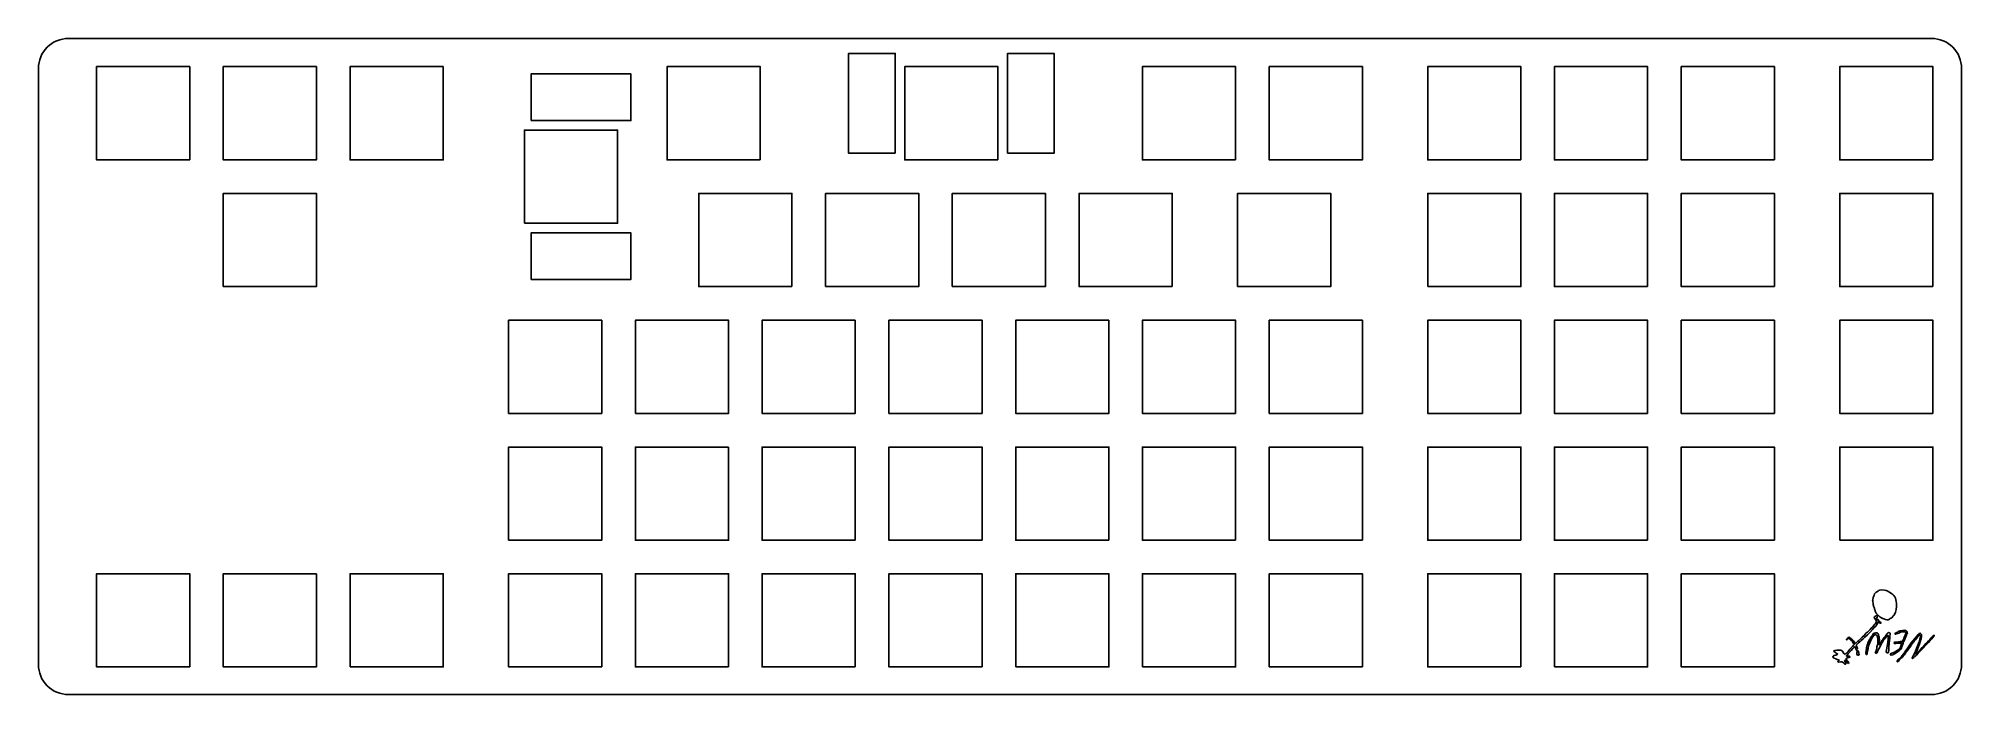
# Model space of a CAD drawing. Header units: millimetres. Extents: x -489 to -200, y 143 to 241.
import ezdxf

# ---------------------------------------------------------------- set-up
doc = ezdxf.new("R2010")
doc.units = ezdxf.units.MM
doc.layers.get('0').update_dxf_attribs({"linetype": 'CONTINUOUS'})

msp = doc.modelspace()

# ---------------------------------------------------------------- linework, layer by layer
for p, q in [((-213.06, 154.19), (-213.18, 153.99)), ((-213.18, 153.99), (-213.06, 153.88)), ((-213.01, 154.62), (-213.17, 154.83)), ((-213.15, 154.48), (-213.01, 154.62)), ((-215.85, 150.36), (-216.2, 150.03)), ((-211.24, 151.89), (-211.1, 151.83)), ((-211.1, 151.83), (-211.13, 151.23)), ((-209.53, 150.57), (-209.22, 150.64)), ((-209.22, 150.64), (-209.05, 151.01)), ((-216.2, 150.03), (-216.08, 149.75)), ((-210.06, 149.22), (-209.62, 149.47)), ((-209.62, 149.47), (-209.51, 149.87))]:
    msp.add_line(p, q)
msp.add_lwpolyline([(-200.36, 236.68, 0.414214), (-204.86, 241.18), (-484.84, 241.18, 0.414214), (-489.34, 236.68), (-489.34, 147.1, 0.414214), (-484.84, 142.6), (-204.86, 142.6, 0.414214), (-200.36, 147.1)], format="xyb", close=True)
for points in [[(-360.6, 223.94), (-367.6, 223.94), (-367.6, 238.94), (-360.6, 238.94)], [(-343.72, 223.94), (-343.72, 238.94), (-336.72, 238.94), (-336.72, 223.94)], [(-466.61, 222.94), (-480.61, 222.94), (-480.61, 236.94), (-466.61, 236.94)], [(-447.56, 236.94), (-447.56, 222.94), (-461.56, 222.94), (-461.56, 236.94)], [(-428.51, 236.94), (-428.51, 222.94), (-442.51, 222.94), (-442.51, 236.94)], [(-415.31, 228.85), (-415.31, 235.85), (-400.31, 235.85), (-400.31, 228.85)], [(-380.88, 222.94), (-394.88, 222.94), (-394.88, 236.94), (-380.88, 236.94)], [(-345.16, 222.94), (-359.16, 222.94), (-359.16, 236.94), (-345.16, 236.94)], [(-309.44, 222.94), (-323.44, 222.94), (-323.44, 236.94), (-309.44, 236.94)], [(-290.39, 236.94), (-290.39, 222.94), (-304.39, 222.94), (-304.39, 236.94)], [(-266.58, 222.94), (-280.58, 222.94), (-280.58, 236.94), (-266.58, 236.94)], [(-247.53, 222.94), (-261.53, 222.94), (-261.53, 236.94), (-247.53, 236.94)], [(-228.48, 222.94), (-242.48, 222.94), (-242.48, 236.94), (-228.48, 236.94)], [(-204.67, 222.94), (-218.67, 222.94), (-218.67, 236.94), (-204.67, 236.94)], [(-416.31, 213.41), (-416.31, 227.41), (-402.31, 227.41), (-402.31, 213.41)], [(-461.56, 203.89), (-461.56, 217.89), (-447.56, 217.89), (-447.56, 203.89)], [(-376.12, 203.89), (-390.12, 203.89), (-390.12, 217.89), (-376.12, 217.89)], [(-371.07, 203.89), (-371.07, 217.89), (-357.07, 217.89), (-357.07, 203.89)], [(-352.02, 203.89), (-352.02, 217.89), (-338.02, 217.89), (-338.02, 203.89)], [(-318.97, 203.89), (-332.97, 203.89), (-332.97, 217.89), (-318.97, 217.89)], [(-309.16, 203.89), (-309.16, 217.89), (-295.16, 217.89), (-295.16, 203.89)], [(-280.58, 203.89), (-280.58, 217.89), (-266.58, 217.89), (-266.58, 203.89)], [(-247.53, 203.89), (-261.53, 203.89), (-261.53, 217.89), (-247.53, 217.89)], [(-228.48, 203.89), (-242.48, 203.89), (-242.48, 217.89), (-228.48, 217.89)], [(-204.67, 203.89), (-218.67, 203.89), (-218.67, 217.89), (-204.67, 217.89)], [(-415.31, 204.97), (-415.31, 211.97), (-400.31, 211.97), (-400.31, 204.97)], [(-404.69, 184.84), (-418.69, 184.84), (-418.69, 198.84), (-404.69, 198.84)], [(-399.64, 184.84), (-399.64, 198.84), (-385.64, 198.84), (-385.64, 184.84)], [(-366.59, 198.84), (-366.59, 184.84), (-380.59, 184.84), (-380.59, 198.84)], [(-347.54, 198.84), (-347.54, 184.84), (-361.54, 184.84), (-361.54, 198.84)], [(-328.49, 198.84), (-328.49, 184.84), (-342.49, 184.84), (-342.49, 198.84)], [(-309.44, 184.84), (-323.44, 184.84), (-323.44, 198.84), (-309.44, 198.84)], [(-304.39, 184.84), (-304.39, 198.84), (-290.39, 198.84), (-290.39, 184.84)], [(-266.58, 184.84), (-280.58, 184.84), (-280.58, 198.84), (-266.58, 198.84)], [(-247.53, 184.84), (-261.53, 184.84), (-261.53, 198.84), (-247.53, 198.84)], [(-242.48, 184.84), (-242.48, 198.84), (-228.48, 198.84), (-228.48, 184.84)], [(-204.67, 184.84), (-218.67, 184.84), (-218.67, 198.84), (-204.67, 198.84)], [(-418.69, 165.79), (-418.69, 179.79), (-404.69, 179.79), (-404.69, 165.79)], [(-385.64, 179.79), (-385.64, 165.79), (-399.64, 165.79), (-399.64, 179.79)], [(-366.59, 165.79), (-380.59, 165.79), (-380.59, 179.79), (-366.59, 179.79)], [(-347.54, 165.79), (-361.54, 165.79), (-361.54, 179.79), (-347.54, 179.79)], [(-328.49, 165.79), (-342.49, 165.79), (-342.49, 179.79), (-328.49, 179.79)], [(-309.44, 165.79), (-323.44, 165.79), (-323.44, 179.79), (-309.44, 179.79)], [(-290.39, 165.79), (-304.39, 165.79), (-304.39, 179.79), (-290.39, 179.79)], [(-266.58, 165.79), (-280.58, 165.79), (-280.58, 179.79), (-266.58, 179.79)], [(-247.53, 165.79), (-261.53, 165.79), (-261.53, 179.79), (-247.53, 179.79)], [(-228.48, 165.79), (-242.48, 165.79), (-242.48, 179.79), (-228.48, 179.79)], [(-218.67, 165.79), (-218.67, 179.79), (-204.67, 179.79), (-204.67, 165.79)], [(-466.61, 146.74), (-480.61, 146.74), (-480.61, 160.74), (-466.61, 160.74)], [(-447.56, 160.74), (-447.56, 146.74), (-461.56, 146.74), (-461.56, 160.74)], [(-442.51, 146.74), (-442.51, 160.74), (-428.51, 160.74), (-428.51, 146.74)], [(-404.69, 146.74), (-418.69, 146.74), (-418.69, 160.74), (-404.69, 160.74)], [(-385.64, 146.74), (-399.64, 146.74), (-399.64, 160.74), (-385.64, 160.74)], [(-366.59, 146.74), (-380.59, 146.74), (-380.59, 160.74), (-366.59, 160.74)], [(-347.54, 146.74), (-361.54, 146.74), (-361.54, 160.74), (-347.54, 160.74)], [(-342.49, 146.74), (-342.49, 160.74), (-328.49, 160.74), (-328.49, 146.74)], [(-323.44, 146.74), (-323.44, 160.74), (-309.44, 160.74), (-309.44, 146.74)], [(-290.39, 146.74), (-304.39, 146.74), (-304.39, 160.74), (-290.39, 160.74)], [(-266.58, 146.74), (-280.58, 146.74), (-280.58, 160.74), (-266.58, 160.74)], [(-261.53, 146.74), (-261.53, 160.74), (-247.53, 160.74), (-247.53, 146.74)], [(-228.48, 146.74), (-242.48, 146.74), (-242.48, 160.74), (-228.48, 160.74)]]:
    msp.add_lwpolyline(points, close=True)
for points in [[(-213.72, 156.81), (-213.74, 156.83), (-213.74, 156.86), (-213.7, 156.86)], [(-213.67, 156.52), (-213.68, 156.65), (-213.7, 156.77), (-213.72, 156.81)], [(-213.7, 156.86), (-213.67, 156.86), (-213.66, 156.9), (-213.68, 156.94)], [(-213.68, 156.94), (-213.7, 156.98), (-213.69, 157.02), (-213.65, 157.02)], [(-213.62, 156.13), (-213.63, 156.22), (-213.66, 156.4), (-213.67, 156.52)], [(-213.65, 157.02), (-213.62, 157.02), (-213.61, 157.07), (-213.63, 157.12)], [(-213.63, 157.12), (-213.64, 157.18), (-213.59, 157.37), (-213.51, 157.55)], [(-213.57, 155.89), (-213.58, 155.93), (-213.6, 156.04), (-213.62, 156.13)], [(-213.51, 157.55), (-213.39, 157.82), (-213.33, 157.89), (-213.11, 158.01)], [(-213.11, 158.01), (-212.96, 158.09), (-212.84, 158.18), (-212.82, 158.22)], [(-212.82, 158.22), (-212.79, 158.33), (-211.91, 158.35), (-211.7, 158.24)], [(-211.7, 158.24), (-211.6, 158.19), (-211.49, 158.15), (-211.45, 158.15)], [(-211.45, 158.15), (-211.41, 158.15), (-211.38, 158.13), (-211.38, 158.1)], [(-211.38, 158.1), (-211.38, 158.07), (-211.24, 157.97), (-211.05, 157.88)], [(-211.05, 157.88), (-210.46, 157.56), (-210.22, 157.15), (-210.14, 156.28)], [(-210.14, 156.28), (-210.09, 155.69), (-210.21, 154.97), (-210.4, 154.71)], [(-213.49, 155.69), (-213.53, 155.76), (-213.56, 155.85), (-213.57, 155.89)], [(-212.94, 153.42), (-212.94, 153.28), (-213.11, 153.04), (-213.53, 152.6)], [(-213.45, 155.49), (-213.43, 155.52), (-213.45, 155.62), (-213.49, 155.69)], [(-213.29, 153.87), (-213.5, 154.15), (-213.53, 154.26), (-213.39, 154.31)], [(-213.47, 153.08), (-213.39, 153.19), (-213.28, 153.31), (-213.25, 153.36)], [(-213.42, 155.39), (-213.45, 155.4), (-213.47, 155.44), (-213.45, 155.49)], [(-213.35, 155.21), (-213.35, 155.3), (-213.39, 155.38), (-213.42, 155.39)], [(-213.39, 154.31), (-213.34, 154.33), (-213.23, 154.41), (-213.15, 154.48)], [(-213.17, 154.83), (-213.26, 154.94), (-213.34, 155.11), (-213.35, 155.21)], [(-213.25, 153.36), (-213.1, 153.54), (-213.11, 153.63), (-213.29, 153.87)], [(-212.94, 154.48), (-212.94, 154.43), (-213, 154.3), (-213.06, 154.19)], [(-213.06, 153.88), (-212.99, 153.81), (-212.94, 153.79), (-212.94, 153.83)], [(-212.79, 154.41), (-212.91, 154.53), (-212.94, 154.55), (-212.94, 154.48)], [(-212.94, 153.83), (-212.94, 153.87), (-212.92, 153.89), (-212.88, 153.87)], [(-212.73, 153.41), (-212.9, 153.54), (-212.94, 153.55), (-212.94, 153.42)], [(-212.88, 153.87), (-212.85, 153.85), (-212.84, 153.8), (-212.86, 153.76)], [(-212.86, 153.76), (-212.87, 153.71), (-212.81, 153.63), (-212.67, 153.55)], [(-212.49, 154.18), (-212.57, 154.21), (-212.71, 154.32), (-212.79, 154.41)], [(-212.53, 153.3), (-212.56, 153.3), (-212.65, 153.35), (-212.73, 153.41)], [(-212.67, 153.55), (-212.46, 153.41), (-212.39, 153.3), (-212.53, 153.3)], [(-212.05, 153.97), (-212.21, 154.04), (-212.39, 154.13), (-212.49, 154.18)], [(-211.21, 153.92), (-211.41, 153.75), (-211.62, 153.77), (-212.05, 153.97)], [(-210.99, 154.06), (-211.02, 154.06), (-211.12, 153.99), (-211.21, 153.92)], [(-210.68, 154.38), (-210.68, 154.3), (-210.91, 154.06), (-210.99, 154.06)], [(-210.63, 154.41), (-210.65, 154.42), (-210.68, 154.41), (-210.68, 154.38)], [(-210.54, 154.47), (-210.56, 154.42), (-210.59, 154.39), (-210.63, 154.41)], [(-210.4, 154.71), (-210.45, 154.63), (-210.51, 154.53), (-210.54, 154.47)], [(-217.66, 150.83), (-217.71, 150.91), (-217.4, 151.2), (-217.29, 151.2)], [(-217.5, 150.91), (-217.58, 150.8), (-217.63, 150.79), (-217.66, 150.83)], [(-217.06, 150.85), (-217.28, 151.08), (-217.33, 151.08), (-217.5, 150.91)], [(-217.29, 151.2), (-217.25, 151.2), (-217.11, 151.13), (-217, 151.04)], [(-216.81, 150.7), (-216.86, 150.64), (-216.87, 150.65), (-217.06, 150.85)], [(-217, 151.04), (-216.78, 150.89), (-216.72, 150.78), (-216.81, 150.7)], [(-216.72, 150.43), (-216.82, 150.59), (-216.82, 150.63), (-216.76, 150.67)], [(-216.76, 150.67), (-216.65, 150.74), (-216.62, 150.73), (-216.49, 150.5)], [(-216.55, 150.23), (-216.58, 150.23), (-216.65, 150.32), (-216.72, 150.43)], [(-216.49, 150.5), (-216.42, 150.38), (-216.35, 150.29), (-216.33, 150.29)], [(-216.33, 150.29), (-216.32, 150.29), (-216.23, 150.35), (-216.14, 150.43)], [(-216.14, 150.43), (-216.06, 150.5), (-215.85, 150.69), (-215.69, 150.84)], [(-214.91, 151.2), (-215.23, 150.92), (-215.66, 150.54), (-215.85, 150.36)], [(-215.69, 150.84), (-215.06, 151.41), (-214.78, 151.68), (-214.78, 151.74)], [(-213.91, 152.16), (-213.91, 152.1), (-214.29, 151.74), (-214.91, 151.2)], [(-214.78, 151.74), (-214.78, 151.77), (-214.69, 151.84), (-214.6, 151.9)], [(-214.6, 151.9), (-214.43, 152.01), (-213.79, 152.67), (-213.47, 153.08)], [(-213.55, 151.45), (-214.06, 150.85), (-214.46, 149.76), (-214.52, 148.8)], [(-214.45, 150.25), (-214.45, 150.3), (-214.42, 150.4), (-214.38, 150.49)], [(-214.38, 150.49), (-214.33, 150.57), (-214.25, 150.74), (-214.18, 150.88)], [(-214.18, 150.88), (-214.11, 151.01), (-213.97, 151.23), (-213.85, 151.37)], [(-213.53, 152.6), (-213.74, 152.38), (-213.91, 152.18), (-213.91, 152.16)], [(-213.85, 151.37), (-213.74, 151.51), (-213.64, 151.66), (-213.64, 151.71)], [(-213.64, 151.71), (-213.64, 151.81), (-213.53, 151.84), (-213.22, 151.86)], [(-213.11, 151.48), (-213.26, 151.66), (-213.39, 151.64), (-213.55, 151.45)], [(-213.22, 151.86), (-212.99, 151.87), (-212.9, 151.81), (-212.85, 151.61)], [(-212.95, 151.06), (-212.97, 151.26), (-213.01, 151.37), (-213.11, 151.48)], [(-213.01, 150.07), (-212.94, 150.25), (-212.92, 150.67), (-212.95, 151.06)], [(-212.19, 150.55), (-212.38, 150.28), (-213, 149.1), (-213, 149)], [(-212.85, 151.61), (-212.85, 151.57), (-212.8, 151.42), (-212.76, 151.27)], [(-212.76, 150.27), (-212.8, 150), (-212.73, 150.02), (-212.57, 150.32)], [(-212.76, 151.27), (-212.69, 150.99), (-212.69, 150.73), (-212.76, 150.27)], [(-212.57, 150.32), (-212.49, 150.47), (-212.42, 150.59), (-212.4, 150.61)], [(-212.4, 150.61), (-212.38, 150.63), (-212.3, 150.74), (-212.21, 150.88)], [(-212.21, 150.88), (-212.05, 151.11), (-211.98, 151.19), (-211.67, 151.54)], [(-212.08, 150.77), (-212.08, 150.73), (-212.14, 150.64), (-212.19, 150.55)], [(-211.93, 150.96), (-212.01, 150.89), (-212.08, 150.8), (-212.08, 150.77)], [(-211.62, 151.3), (-211.71, 151.19), (-211.84, 151.03), (-211.93, 150.96)], [(-211.67, 151.54), (-211.6, 151.62), (-211.54, 151.7), (-211.54, 151.73)], [(-211.42, 151.53), (-211.45, 151.53), (-211.54, 151.43), (-211.62, 151.3)], [(-211.55, 149.88), (-211.41, 150.58), (-211.34, 151.53), (-211.42, 151.53)], [(-211.54, 151.73), (-211.54, 151.74), (-211.51, 151.8), (-211.46, 151.85)], [(-211.46, 151.85), (-211.39, 151.94), (-211.35, 151.94), (-211.24, 151.89)], [(-211.22, 150.45), (-211.25, 150.35), (-211.28, 149.96), (-211.3, 149.6)], [(-211.13, 151.23), (-211.15, 150.91), (-211.19, 150.55), (-211.22, 150.45)], [(-210.5, 150.32), (-210.55, 150.43), (-210.51, 150.44), (-210.16, 150.48)], [(-210.01, 150.3), (-210.38, 150.26), (-210.48, 150.27), (-210.5, 150.32)], [(-210.38, 151.74), (-210.38, 151.78), (-210.3, 151.84), (-210.21, 151.87)], [(-210.01, 151.77), (-210.28, 151.66), (-210.38, 151.65), (-210.38, 151.74)], [(-210.21, 151.87), (-210.12, 151.9), (-210.03, 151.94), (-210.03, 151.96)], [(-210.16, 150.48), (-209.99, 150.49), (-209.71, 150.53), (-209.53, 150.57)], [(-210.03, 151.96), (-210.03, 151.99), (-210, 152.01), (-209.95, 152.01)], [(-209.8, 151.84), (-209.81, 151.84), (-209.9, 151.82), (-210.01, 151.77)], [(-209.43, 150.37), (-209.49, 150.35), (-209.75, 150.32), (-210.01, 150.3)], [(-209.95, 152.01), (-209.91, 152.01), (-209.87, 152.04), (-209.87, 152.07)], [(-209.87, 152.07), (-209.87, 152.1), (-209.83, 152.12), (-209.78, 152.11)], [(-209.71, 151.88), (-209.75, 151.85), (-209.79, 151.83), (-209.8, 151.84)], [(-209.78, 152.11), (-209.72, 152.09), (-209.63, 152.11), (-209.58, 152.15)], [(-208.88, 152.03), (-209.04, 152.08), (-209.59, 151.97), (-209.71, 151.88)], [(-209.58, 152.15), (-209.53, 152.19), (-209.45, 152.2), (-209.41, 152.19)], [(-209.51, 149.87), (-209.44, 150.08), (-209.37, 150.29), (-209.35, 150.34)], [(-209.35, 150.34), (-209.33, 150.38), (-209.35, 150.39), (-209.43, 150.37)], [(-209.41, 152.19), (-209.37, 152.17), (-209.26, 152.19), (-209.17, 152.23)], [(-209.17, 152.23), (-209.04, 152.28), (-208.96, 152.28), (-208.8, 152.24)], [(-209.13, 150.34), (-209.12, 150.27), (-209.13, 150.21), (-209.16, 150.18)], [(-209.09, 150.5), (-209.13, 150.47), (-209.15, 150.39), (-209.13, 150.34)], [(-208.98, 150.71), (-209.01, 150.63), (-209.05, 150.53), (-209.09, 150.5)], [(-209.05, 151.01), (-208.96, 151.22), (-208.85, 151.47), (-208.82, 151.56)], [(-208.76, 151.21), (-208.87, 151.01), (-208.97, 150.79), (-208.98, 150.71)], [(-208.82, 151.56), (-208.7, 151.83), (-208.72, 151.99), (-208.88, 152.03)], [(-208.8, 152.24), (-208.63, 152.18), (-208.58, 152.14), (-208.54, 151.97)], [(-208.62, 151.58), (-208.6, 151.58), (-208.66, 151.42), (-208.76, 151.21)], [(-208.56, 151.68), (-208.61, 151.62), (-208.63, 151.58), (-208.62, 151.58)], [(-208.54, 151.97), (-208.48, 151.81), (-208.49, 151.76), (-208.56, 151.68)], [(-208.53, 149.48), (-207.71, 150.67), (-206.79, 151.8), (-206.62, 151.8)], [(-207.59, 150.47), (-207.7, 150.35), (-207.79, 150.22), (-207.92, 150)], [(-207.62, 148.44), (-206.88, 149.91), (-206.38, 151.42), (-206.58, 151.55)], [(-207.17, 150.98), (-207.36, 150.75), (-207.39, 150.7), (-207.59, 150.47)], [(-206.58, 151.55), (-206.64, 151.58), (-206.9, 151.34), (-207.17, 150.98)], [(-206.62, 150.37), (-206.67, 150.19), (-206.73, 150.02), (-206.76, 149.99)], [(-206.62, 151.8), (-206.58, 151.8), (-206.51, 151.75), (-206.45, 151.69)], [(-206.48, 150.81), (-206.51, 150.74), (-206.56, 150.55), (-206.62, 150.37)], [(-206.39, 151.25), (-206.41, 151.07), (-206.45, 150.87), (-206.48, 150.81)], [(-206.45, 151.69), (-206.37, 151.6), (-206.36, 151.53), (-206.39, 151.25)], [(-205.86, 150.1), (-205.13, 150.88), (-204.52, 151.53), (-204.51, 151.53)], [(-204.46, 151.47), (-204.43, 151.42), (-204.62, 151.19), (-205.72, 150.02)], [(-204.51, 151.53), (-204.5, 151.53), (-204.48, 151.5), (-204.46, 151.47)], [(-219.65, 148.19), (-219.75, 148.29), (-219.75, 148.3), (-219.65, 148.37)], [(-219.65, 148.37), (-219.59, 148.42), (-219.41, 148.49), (-219.26, 148.54)], [(-218.88, 147.81), (-219.03, 147.81), (-219.53, 148.06), (-219.65, 148.19)], [(-219.32, 148.91), (-219.58, 149.06), (-219.61, 149.1), (-219.55, 149.16)], [(-219.55, 149.16), (-219.43, 149.25), (-218.83, 149.31), (-218.53, 149.25)], [(-218.99, 148.68), (-219, 148.72), (-219.15, 148.82), (-219.32, 148.91)], [(-219.26, 148.54), (-219.1, 148.58), (-218.98, 148.65), (-218.99, 148.68)], [(-218.96, 147.52), (-218.98, 147.56), (-218.92, 147.61), (-218.84, 147.65)], [(-218.54, 147.51), (-218.88, 147.45), (-218.94, 147.46), (-218.96, 147.52)], [(-218.84, 147.65), (-218.69, 147.71), (-218.71, 147.81), (-218.88, 147.81)], [(-218.12, 147.36), (-218.32, 147.52), (-218.37, 147.54), (-218.54, 147.51)], [(-218.53, 149.25), (-218.29, 149.2), (-218.26, 149.17), (-218.13, 148.93)], [(-218.13, 148.93), (-217.97, 148.65), (-217.91, 148.62), (-217.77, 148.75)], [(-217.82, 147.61), (-217.86, 147.78), (-217.95, 147.8), (-217.95, 147.65)], [(-217.95, 147.65), (-217.95, 147.59), (-217.9, 147.5), (-217.84, 147.44)], [(-217.84, 147.44), (-217.77, 147.37), (-217.74, 147.3), (-217.75, 147.25)], [(-217.74, 147.54), (-217.77, 147.48), (-217.79, 147.5), (-217.82, 147.61)], [(-217.77, 148.75), (-217.73, 148.79), (-217.67, 148.83), (-217.64, 148.83)], [(-217.32, 148.16), (-217.59, 148.12), (-217.74, 148.05), (-217.74, 147.96)], [(-217.74, 147.96), (-217.74, 147.94), (-217.68, 147.86), (-217.6, 147.79)], [(-217.55, 147.44), (-217.66, 147.57), (-217.71, 147.59), (-217.74, 147.54)], [(-217.6, 148.49), (-217.77, 148.43), (-217.67, 148.37), (-217.4, 148.37)], [(-217.64, 148.83), (-217.61, 148.83), (-217.45, 149.01), (-217.28, 149.22)], [(-217.52, 148.58), (-217.52, 148.55), (-217.56, 148.51), (-217.6, 148.49)], [(-217.6, 147.79), (-217.53, 147.72), (-217.47, 147.63), (-217.47, 147.6)], [(-217.36, 147.27), (-217.38, 147.27), (-217.47, 147.34), (-217.55, 147.44)], [(-216.96, 149.24), (-217.26, 148.91), (-217.52, 148.62), (-217.52, 148.58)], [(-217.47, 147.6), (-217.47, 147.57), (-217.43, 147.52), (-217.39, 147.51)], [(-217.4, 148.37), (-217.18, 148.37), (-217.12, 148.35), (-217.1, 148.28)], [(-217.39, 147.51), (-217.3, 147.47), (-217.28, 147.27), (-217.36, 147.27)], [(-217.1, 148.28), (-217.09, 148.22), (-217.14, 148.19), (-217.32, 148.16)], [(-217.28, 149.22), (-217.11, 149.44), (-216.86, 149.72), (-216.73, 149.84)], [(-216.34, 149.75), (-216.38, 149.81), (-216.5, 149.72), (-216.96, 149.24)], [(-216.73, 149.84), (-216.52, 150.07), (-216.43, 150.23), (-216.55, 150.23)], [(-216.28, 149.55), (-216.28, 149.61), (-216.31, 149.7), (-216.34, 149.75)], [(-216.2, 149.37), (-216.25, 149.41), (-216.28, 149.49), (-216.28, 149.55)], [(-216.12, 149.2), (-216.12, 149.26), (-216.16, 149.33), (-216.2, 149.37)], [(-216.11, 149.48), (-216.2, 149.47), (-216.06, 149.22), (-215.94, 149.19)], [(-216.07, 149.07), (-216.1, 149.09), (-216.12, 149.15), (-216.12, 149.2)], [(-216, 149.48), (-216.03, 149.49), (-216.07, 149.49), (-216.11, 149.48)], [(-216.11, 148.72), (-216.11, 148.83), (-216.09, 148.94), (-216.06, 148.98)], [(-215.92, 148.52), (-216.08, 148.54), (-216.1, 148.55), (-216.11, 148.72)], [(-216.08, 149.75), (-216.02, 149.6), (-215.98, 149.48), (-216, 149.48)], [(-216.06, 148.98), (-216.03, 149.02), (-216.03, 149.05), (-216.07, 149.07)], [(-215.94, 149.19), (-215.89, 149.18), (-215.85, 149.13), (-215.86, 149.09)], [(-215.82, 148.81), (-215.72, 148.52), (-215.72, 148.5), (-215.92, 148.52)], [(-215.86, 149.09), (-215.88, 149.05), (-215.86, 148.93), (-215.82, 148.81)], [(-214.67, 148.61), (-214.73, 148.67), (-214.77, 149.04), (-214.72, 149.07)], [(-214.72, 149.07), (-214.7, 149.09), (-214.66, 149.29), (-214.64, 149.52)], [(-214.58, 148.61), (-214.61, 148.58), (-214.66, 148.58), (-214.67, 148.61)], [(-214.64, 149.52), (-214.62, 149.75), (-214.57, 149.99), (-214.53, 150.05)], [(-214.52, 148.8), (-214.52, 148.71), (-214.55, 148.63), (-214.58, 148.61)], [(-214.53, 150.05), (-214.48, 150.12), (-214.45, 150.21), (-214.45, 150.25)], [(-213.25, 148.78), (-213.35, 148.78), (-213.34, 148.96), (-213.24, 149.05)], [(-213, 149), (-213, 148.92), (-213.16, 148.78), (-213.25, 148.78)], [(-213.24, 149.05), (-213.19, 149.09), (-213.17, 149.16), (-213.19, 149.2)], [(-213.19, 149.2), (-213.2, 149.24), (-213.19, 149.31), (-213.15, 149.36)], [(-213.15, 149.36), (-213.11, 149.4), (-213.08, 149.46), (-213.09, 149.47)], [(-213.09, 149.47), (-213.11, 149.52), (-213.05, 149.97), (-213.01, 150.07)], [(-211.6, 148.89), (-211.73, 148.96), (-211.73, 148.94), (-211.55, 149.88)], [(-211.4, 148.88), (-211.46, 148.84), (-211.53, 148.85), (-211.6, 148.89)], [(-211.3, 149.6), (-211.3, 149.03), (-211.32, 148.92), (-211.4, 148.88)], [(-211.05, 148.56), (-211.12, 148.6), (-211.12, 148.62), (-211.06, 148.69)], [(-211.06, 148.69), (-211.02, 148.74), (-210.96, 148.78), (-210.91, 148.78)], [(-210.71, 148.58), (-210.92, 148.5), (-210.96, 148.5), (-211.05, 148.56)], [(-210.91, 148.78), (-210.83, 148.78), (-210.7, 148.84), (-210.06, 149.22)], [(-209.73, 149.18), (-210.18, 148.86), (-210.53, 148.65), (-210.71, 148.58)], [(-210.05, 147.53), (-210.09, 147.58), (-210.07, 147.65), (-209.94, 147.79)], [(-209.72, 147.74), (-209.92, 147.54), (-210, 147.48), (-210.05, 147.53)], [(-209.94, 147.79), (-209.86, 147.91), (-209.76, 147.99), (-209.74, 147.98)], [(-209.74, 147.98), (-209.72, 147.98), (-209.61, 148.08), (-209.49, 148.22)], [(-209.33, 149.76), (-209.45, 149.41), (-209.48, 149.35), (-209.73, 149.18)], [(-209.44, 148.08), (-209.44, 148.05), (-209.57, 147.89), (-209.72, 147.74)], [(-209.49, 148.22), (-209.37, 148.37), (-209.21, 148.56), (-209.13, 148.65)], [(-209.37, 148.13), (-209.41, 148.13), (-209.44, 148.1), (-209.44, 148.08)], [(-209.17, 148.32), (-209.24, 148.22), (-209.32, 148.13), (-209.37, 148.13)], [(-209.16, 150.18), (-209.18, 150.17), (-209.26, 149.98), (-209.33, 149.76)], [(-209.01, 148.51), (-209.03, 148.51), (-209.11, 148.42), (-209.17, 148.32)], [(-209.13, 148.65), (-209.05, 148.75), (-208.78, 149.12), (-208.53, 149.48)], [(-208.88, 148.66), (-208.92, 148.58), (-208.98, 148.51), (-209.01, 148.51)], [(-208.73, 148.9), (-208.77, 148.85), (-208.83, 148.75), (-208.88, 148.66)], [(-208.47, 149.24), (-208.57, 149.09), (-208.69, 148.93), (-208.73, 148.9)], [(-208.15, 149.67), (-208.23, 149.58), (-208.37, 149.38), (-208.47, 149.24)], [(-207.92, 150), (-207.97, 149.91), (-208.08, 149.76), (-208.15, 149.67)], [(-207.73, 148.02), (-207.81, 148.02), (-207.79, 148.09), (-207.62, 148.44)], [(-205.72, 150.02), (-206.94, 148.71), (-207.63, 148.02), (-207.73, 148.02)], [(-207.29, 148.69), (-207.29, 148.6), (-207.04, 148.84), (-205.86, 150.1)], [(-207.04, 149.25), (-207.18, 148.96), (-207.29, 148.7), (-207.29, 148.69)], [(-206.8, 149.87), (-206.8, 149.82), (-206.91, 149.55), (-207.04, 149.25)], [(-206.76, 149.99), (-206.78, 149.96), (-206.8, 149.91), (-206.8, 149.87)], [(-217.75, 147.25), (-217.8, 147.12), (-217.86, 147.14), (-218.12, 147.36)]]:
    msp.add_open_spline(points, degree=3)

doc.saveas('drawing.dxf')
